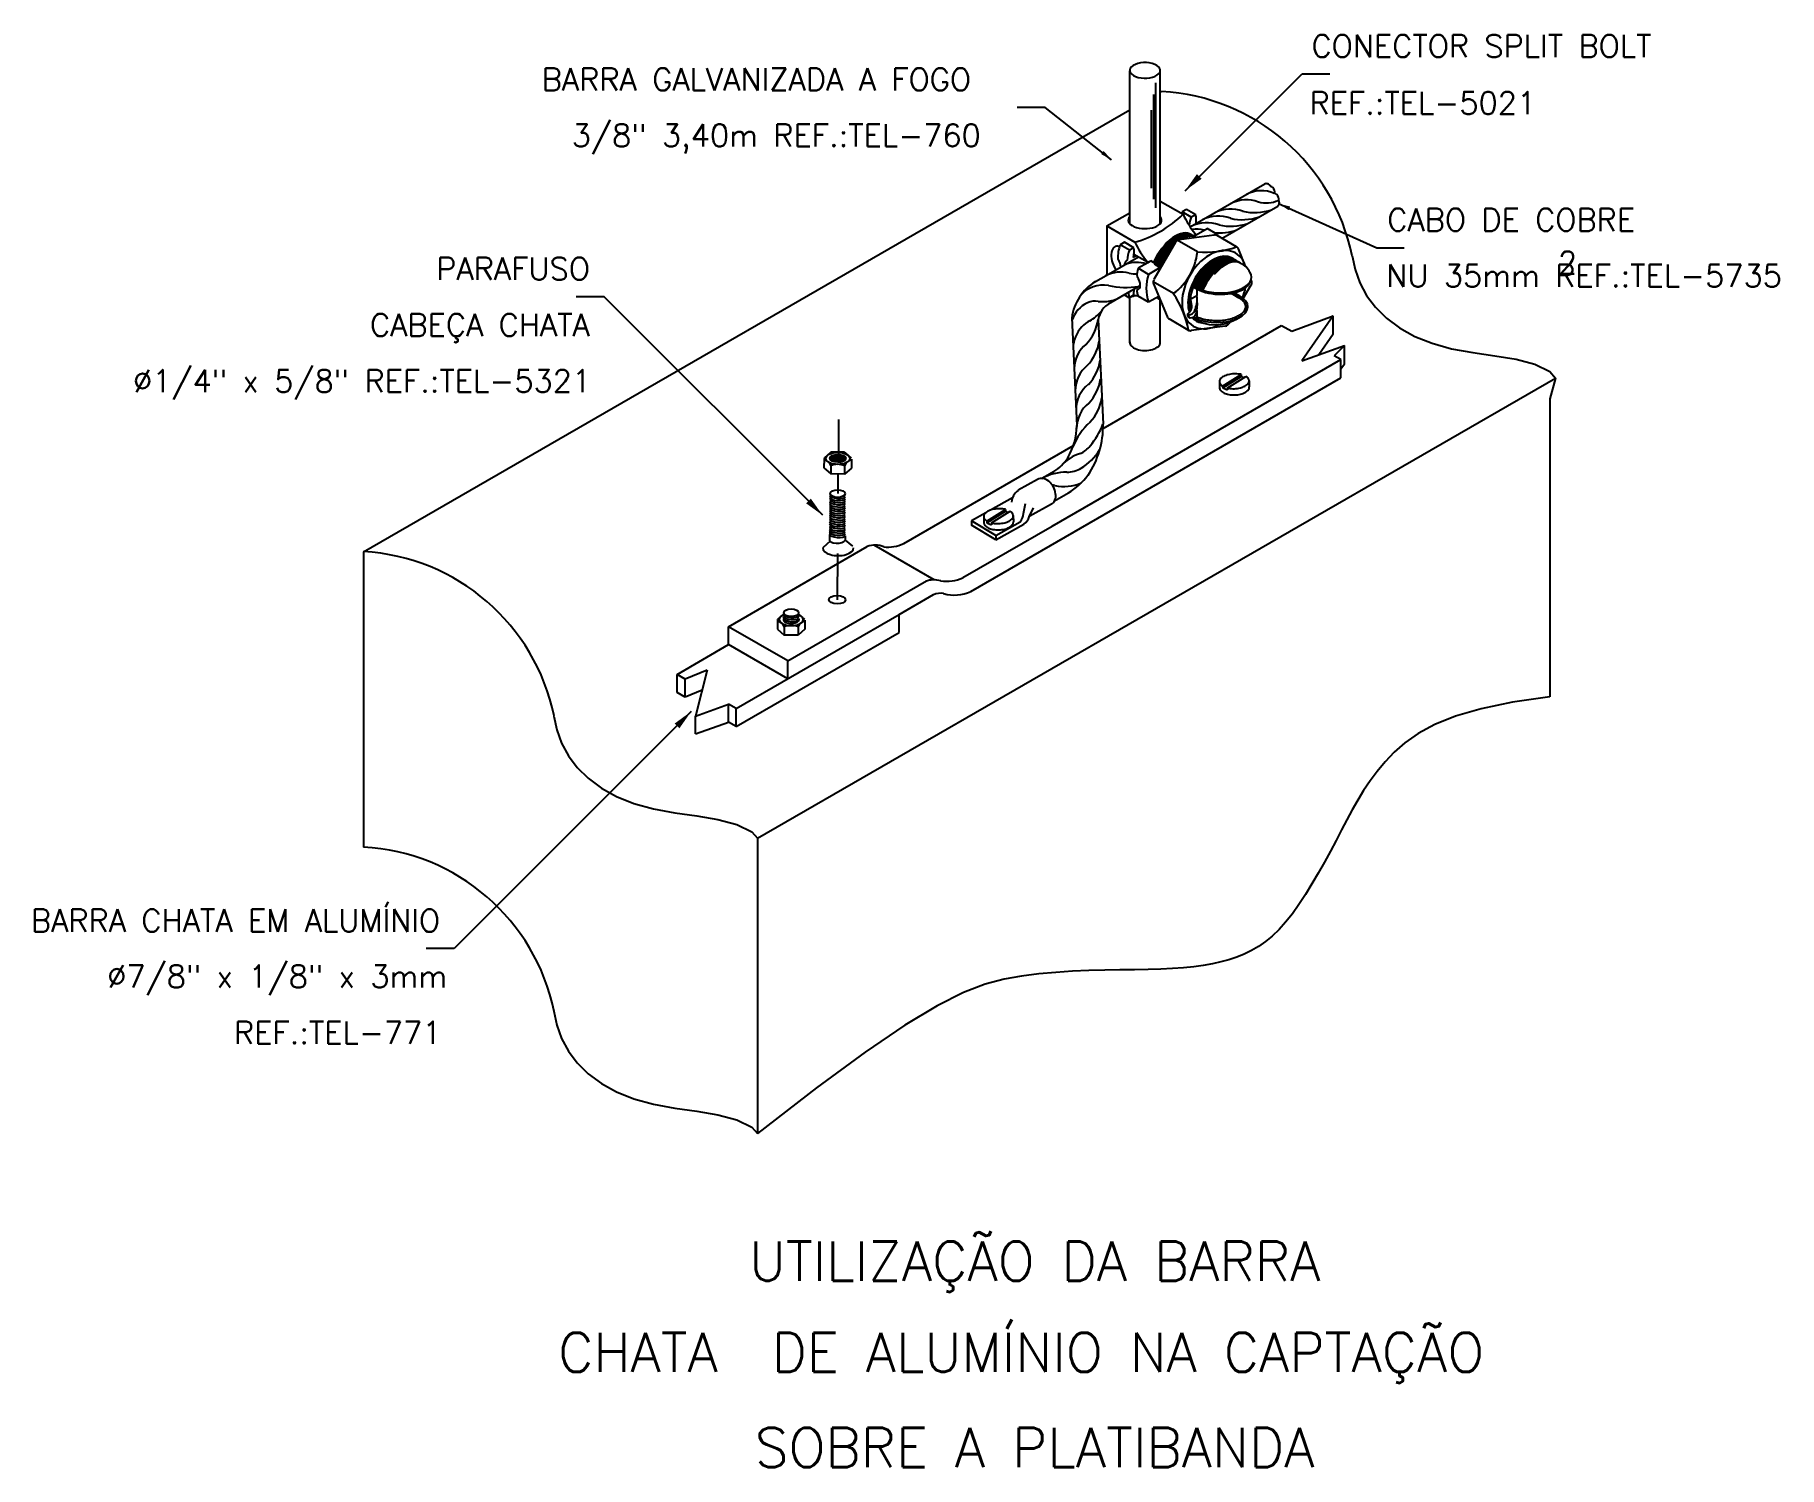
# Model space of a CAD drawing. Header units: millimetres. Extents: x -6511.8 to -6496.2, y -4420.4 to -4407.6.
import ezdxf
from ezdxf.enums import TextEntityAlignment as Align

# ---------------------------------------------------------------- set-up
doc = ezdxf.new("R2010")
doc.units = ezdxf.units.MM
doc.header["$LTSCALE"] = 10
doc.linetypes.add('DASHDOT', pattern=[1, 0.5, -0.25, 0, -0.25])
doc.layers.add('Termotécnica', color=7, linetype='Continuous')
doc.styles.add('r140', font='romans.shx')
doc.styles.add('r80', font='romans.shx')

msp = doc.modelspace()

# ---------------------------------------------------------------- linework, layer by layer
at = {"layer": 'Termotécnica', "color": 2}
for p, q in [((-6502.019, -4409.324), (-6502.019, -4407.96)), ((-6501.748, -4409.324), (-6501.748, -4407.957)), ((-6501.526, -4409.031), (-6500.485, -4407.99)), ((-6500.235, -4407.99), (-6500.485, -4407.99)), ((-6501.748, -4408.153), (-6501.735, -4408.145)), ((-6508.858, -4412.252), (-6502.019, -4408.309)), ((-6502.773, -4408.287), (-6503.023, -4408.287)), ((-6502.181, -4408.756), (-6502.773, -4408.287)), ((-6501.479, -4409.354), (-6500.813, -4408.969)), ((-6502.224, -4409.345), (-6502.019, -4409.227)), ((-6501.748, -4409.123), (-6501.544, -4409.241)), ((-6501.19, -4409.452), (-6500.699, -4409.169)), ((-6500.693, -4409.145), (-6499.814, -4409.54)), ((-6502.224, -4409.345), (-6502.224, -4409.783)), ((-6502.224, -4409.345), (-6501.974, -4409.489)), ((-6499.814, -4409.54), (-6499.571, -4409.54)), ((-6502.229, -4409.787), (-6501.941, -4409.62)), ((-6501.983, -4409.596), (-6501.862, -4409.666)), ((-6501.808, -4409.671), (-6501.832, -4409.657)), ((-6501.79, -4409.693), (-6501.808, -4409.671)), ((-6501.8, -4409.678), (-6501.802, -4409.678)), ((-6501.794, -4409.689), (-6501.8, -4409.678)), ((-6501.782, -4409.689), (-6501.794, -4409.689)), ((-6501.744, -4409.72), (-6501.79, -4409.693)), ((-6501.777, -4409.701), (-6501.782, -4409.689)), ((-6501.764, -4409.699), (-6501.777, -4409.701)), ((-6501.759, -4409.711), (-6501.764, -4409.699)), ((-6501.747, -4409.709), (-6501.759, -4409.711)), ((-6501.743, -4409.717), (-6501.746, -4409.709)), ((-6502.326, -4409.842), (-6502.23, -4409.787)), ((-6506.71, -4409.978), (-6506.96, -4409.978)), ((-6504.76, -4411.927), (-6506.71, -4409.978)), ((-6502.208, -4410.04), (-6501.926, -4409.877)), ((-6502.019, -4410.389), (-6502.019, -4409.981)), ((-6502.009, -4409.975), (-6502.003, -4409.978)), ((-6501.748, -4410.389), (-6501.748, -4410.005)), ((-6501.469, -4409.879), (-6501.434, -4409.899)), ((-6501.461, -4409.874), (-6501.467, -4409.875)), ((-6501.456, -4409.887), (-6501.461, -4409.874)), ((-6501.443, -4409.884), (-6501.456, -4409.887)), ((-6501.438, -4409.897), (-6501.443, -4409.884)), ((-6501.426, -4409.895), (-6501.438, -4409.897)), ((-6501.42, -4409.907), (-6501.426, -4409.895)), ((-6501.408, -4409.905), (-6501.42, -4409.907)), ((-6501.402, -4409.917), (-6501.408, -4409.905)), ((-6501.39, -4409.915), (-6501.402, -4409.917)), ((-6501.383, -4409.925), (-6501.39, -4409.915)), ((-6501.115, -4409.946), (-6501.047, -4409.985)), ((-6501.09, -4409.94), (-6501.039, -4409.97)), ((-6502.536, -4410.165), (-6502.493, -4411.126)), ((-6502.301, -4410.18), (-6502.258, -4411.115)), ((-6501.452, -4410.158), (-6501.434, -4410.168)), ((-6501.408, -4410.198), (-6501.444, -4410.177)), ((-6500.572, -4410.285), (-6500.205, -4410.147)), ((-6500.205, -4410.147), (-6500.484, -4410.549)), ((-6500.205, -4410.311), (-6500.205, -4410.147)), ((-6502.258, -4411.152), (-6500.665, -4410.232)), ((-6500.665, -4410.232), (-6500.572, -4410.285)), ((-6500.205, -4410.311), (-6500.332, -4410.494)), ((-6500.484, -4410.549), (-6500.104, -4410.413)), ((-6500.104, -4410.413), (-6500.194, -4410.503)), ((-6500.104, -4410.577), (-6500.104, -4410.413)), ((-6502.711, -4412.023), (-6500.137, -4410.536)), ((-6500.137, -4410.536), (-6500.194, -4410.503)), ((-6500.137, -4410.7), (-6500.137, -4410.536)), ((-6500.104, -4410.577), (-6500.137, -4410.623)), ((-6505.342, -4414.808), (-6498.22, -4410.702)), ((-6503.438, -4412.607), (-6500.137, -4410.7)), ((-6501.219, -4410.735), (-6501.217, -4410.791)), ((-6501.191, -4410.774), (-6501.025, -4410.67)), ((-6501.191, -4410.774), (-6501.19, -4410.79)), ((-6501.19, -4410.79), (-6501.025, -4410.687)), ((-6501.19, -4410.79), (-6501.148, -4410.807)), ((-6501.149, -4410.791), (-6500.983, -4410.687)), ((-6501.149, -4410.791), (-6501.148, -4410.807)), ((-6501.025, -4410.67), (-6501.025, -4410.687)), ((-6501.025, -4410.687), (-6500.999, -4410.697)), ((-6500.955, -4410.726), (-6500.953, -4410.782)), ((-6498.269, -4410.883), (-6498.269, -4413.547)), ((-6504.748, -4411.424), (-6504.749, -4411.504)), ((-6504.69, -4411.368), (-6504.744, -4411.414)), ((-6504.568, -4411.365), (-6504.682, -4411.365)), ((-6504.56, -4411.368), (-6504.506, -4411.415)), ((-6504.502, -4411.425), (-6504.502, -4411.505)), ((-6504.037, -4412.179), (-6502.522, -4411.304)), ((-6504.749, -4411.504), (-6504.687, -4411.558)), ((-6504.687, -4411.484), (-6504.687, -4411.558)), ((-6504.564, -4411.559), (-6504.687, -4411.558)), ((-6504.564, -4411.484), (-6504.564, -4411.559)), ((-6504.502, -4411.505), (-6504.564, -4411.559)), ((-6502.804, -4411.598), (-6502.698, -4411.537)), ((-6502.842, -4411.606), (-6503.016, -4411.704)), ((-6502.691, -4411.799), (-6502.566, -4411.727)), ((-6504.696, -4411.749), (-6504.688, -4411.746)), ((-6504.696, -4411.769), (-6504.682, -4411.763)), ((-6504.696, -4411.788), (-6504.682, -4411.782)), ((-6504.696, -4411.807), (-6504.682, -4411.801)), ((-6504.696, -4411.827), (-6504.682, -4411.821)), ((-6504.696, -4411.846), (-6504.682, -4411.84)), ((-6504.696, -4411.865), (-6504.682, -4411.86)), ((-6504.696, -4411.885), (-6504.682, -4411.879)), ((-6504.558, -4411.762), (-6504.573, -4411.753)), ((-6504.558, -4411.781), (-6504.573, -4411.772)), ((-6504.558, -4411.8), (-6504.573, -4411.791)), ((-6504.558, -4411.82), (-6504.573, -4411.811)), ((-6504.558, -4411.839), (-6504.573, -4411.83)), ((-6504.558, -4411.858), (-6504.573, -4411.849)), ((-6504.558, -4411.878), (-6504.573, -4411.869)), ((-6504.559, -4411.897), (-6504.573, -4411.888)), ((-6503.295, -4411.978), (-6503.129, -4411.874)), ((-6503.294, -4411.994), (-6503.128, -4411.891)), ((-6503.253, -4411.995), (-6503.087, -4411.891)), ((-6503.129, -4411.874), (-6503.128, -4411.891)), ((-6503.128, -4411.891), (-6503.103, -4411.901)), ((-6502.718, -4411.827), (-6502.911, -4411.936)), ((-6504.698, -4412.04), (-6504.684, -4412.034)), ((-6504.697, -4411.962), (-6504.682, -4411.956)), ((-6504.697, -4411.981), (-6504.683, -4411.975)), ((-6504.697, -4412), (-6504.683, -4411.995)), ((-6504.697, -4412.02), (-6504.683, -4412.014)), ((-6504.696, -4411.904), (-6504.682, -4411.898)), ((-6504.696, -4411.923), (-6504.682, -4411.918)), ((-6504.696, -4411.943), (-6504.682, -4411.937)), ((-6504.559, -4411.916), (-6504.574, -4411.907)), ((-6504.559, -4411.936), (-6504.574, -4411.927)), ((-6504.559, -4411.955), (-6504.574, -4411.946)), ((-6504.559, -4411.974), (-6504.574, -4411.965)), ((-6504.559, -4411.993), (-6504.574, -4411.985)), ((-6504.559, -4412.013), (-6504.574, -4412.004)), ((-6504.559, -4412.032), (-6504.574, -4412.023)), ((-6504.559, -4412.051), (-6504.574, -4412.043)), ((-6503.508, -4412.483), (-6502.711, -4412.023)), ((-6503.323, -4411.939), (-6503.321, -4411.995)), ((-6503.295, -4411.978), (-6503.294, -4411.994)), ((-6503.294, -4411.994), (-6503.252, -4412.011)), ((-6503.253, -4411.995), (-6503.252, -4412.011)), ((-6503.059, -4411.93), (-6503.057, -4411.986)), ((-6504.691, -4412.155), (-6504.759, -4412.217)), ((-6504.699, -4412.098), (-6504.684, -4412.092)), ((-6504.699, -4412.098), (-6504.699, -4412.137)), ((-6504.698, -4412.059), (-6504.684, -4412.053)), ((-6504.698, -4412.078), (-6504.684, -4412.073)), ((-6504.559, -4412.071), (-6504.574, -4412.062)), ((-6504.56, -4412.09), (-6504.574, -4412.081)), ((-6504.56, -4412.109), (-6504.574, -4412.101)), ((-6504.56, -4412.109), (-6504.56, -4412.148)), ((-6504.56, -4412.148), (-6504.493, -4412.201)), ((-6503.765, -4412.502), (-6504.3, -4412.194)), ((-6508.858, -4412.252), (-6508.858, -4414.887)), ((-6505.6, -4412.921), (-6504.362, -4412.206)), ((-6505.072, -4413.226), (-6503.834, -4412.511)), ((-6504.077, -4412.812), (-6503.771, -4412.635)), ((-6505.532, -4413.652), (-6504.077, -4412.812)), ((-6505.106, -4412.806), (-6505.16, -4412.853)), ((-6505.11, -4412.813), (-6505.102, -4412.809)), ((-6505.11, -4412.832), (-6505.096, -4412.826)), ((-6504.973, -4412.825), (-6504.988, -4412.816)), ((-6504.976, -4412.806), (-6504.922, -4412.853)), ((-6504.077, -4412.972), (-6504.077, -4412.812)), ((-6505.072, -4413.226), (-6505.6, -4412.921)), ((-6505.6, -4413.081), (-6505.6, -4412.921)), ((-6505.532, -4413.812), (-6504.077, -4412.972)), ((-6505.164, -4412.862), (-6505.164, -4412.943)), ((-6505.164, -4412.943), (-6505.103, -4412.996)), ((-6505.11, -4412.851), (-6505.096, -4412.845)), ((-6505.107, -4412.869), (-6505.096, -4412.865)), ((-6505.103, -4412.922), (-6505.103, -4412.996)), ((-6504.972, -4412.844), (-6504.987, -4412.835)), ((-6504.972, -4412.863), (-6504.987, -4412.854)), ((-6504.979, -4412.922), (-6504.979, -4412.996)), ((-6504.918, -4412.943), (-6504.979, -4412.996)), ((-6504.918, -4412.862), (-6504.918, -4412.943)), ((-6506.06, -4413.347), (-6505.6, -4413.081)), ((-6505.072, -4413.386), (-6505.6, -4413.081)), ((-6504.979, -4412.996), (-6505.103, -4412.996)), ((-6505.072, -4413.386), (-6505.072, -4413.226)), ((-6506.06, -4413.507), (-6506.06, -4413.347)), ((-6505.987, -4413.389), (-6506.06, -4413.347)), ((-6505.79, -4413.309), (-6505.987, -4413.389)), ((-6505.987, -4413.549), (-6505.987, -4413.389)), ((-6505.79, -4413.309), (-6505.896, -4413.718)), ((-6505.987, -4413.549), (-6506.06, -4413.507)), ((-6505.836, -4413.488), (-6505.987, -4413.549)), ((-6505.933, -4413.677), (-6508.048, -4415.793)), ((-6505.896, -4413.718), (-6505.601, -4413.612)), ((-6505.896, -4413.878), (-6505.896, -4413.718)), ((-6505.532, -4413.652), (-6505.601, -4413.612)), ((-6505.601, -4413.772), (-6505.601, -4413.612)), ((-6505.532, -4413.812), (-6505.532, -4413.652)), ((-6505.896, -4413.878), (-6505.601, -4413.772)), ((-6505.532, -4413.812), (-6505.601, -4413.772)), ((-6505.342, -4414.808), (-6505.342, -4417.444)), ((-6508.048, -4415.793), (-6508.298, -4415.793))]:
    msp.add_line(p, q, dxfattribs=at)
at = {"layer": 'Termotécnica', "color": 1}
for p, q in [((-6501.789, -4408.067), (-6501.789, -4409.184)), ((-6501.829, -4408.311), (-6501.829, -4409.009)), ((-6501.808, -4408.171), (-6501.808, -4409.105)), ((-6501.513, -4409.198), (-6501.552, -4409.22)), ((-6501.47, -4409.267), (-6501.552, -4409.22)), ((-6501.431, -4409.245), (-6501.513, -4409.198)), ((-6501.431, -4409.245), (-6501.47, -4409.267)), ((-6501.448, -4409.437), (-6501.329, -4409.368)), ((-6501.237, -4409.422), (-6501.329, -4409.368)), ((-6502.065, -4409.491), (-6502.104, -4409.514)), ((-6502.022, -4409.561), (-6502.104, -4409.514)), ((-6501.983, -4409.539), (-6502.065, -4409.491)), ((-6501.983, -4409.539), (-6502.022, -4409.561)), ((-6501.611, -4409.489), (-6501.804, -4409.824)), ((-6501.416, -4409.577), (-6501.595, -4409.473)), ((-6501.265, -4409.426), (-6501.579, -4409.468)), ((-6501.237, -4409.422), (-6501.247, -4409.427)), ((-6501.068, -4409.53), (-6501.239, -4409.431)), ((-6500.985, -4409.708), (-6501.05, -4409.55)), ((-6501.987, -4409.625), (-6501.96, -4409.609)), ((-6501.83, -4409.658), (-6501.944, -4409.723)), ((-6501.852, -4409.777), (-6501.944, -4409.723)), ((-6501.749, -4409.717), (-6501.852, -4409.777)), ((-6501.63, -4409.949), (-6501.81, -4409.845)), ((-6501.807, -4409.862), (-6501.686, -4410.154)), ((-6500.933, -4409.834), (-6500.937, -4409.823)), ((-6502.026, -4409.985), (-6502.069, -4409.96)), ((-6501.987, -4409.962), (-6502.026, -4409.985)), ((-6501.852, -4410.025), (-6501.944, -4409.972)), ((-6501.761, -4409.973), (-6501.852, -4410.025)), ((-6501.482, -4410.002), (-6501.42, -4409.967)), ((-6501.42, -4409.907), (-6501.42, -4409.967)), ((-6501.006, -4409.993), (-6500.935, -4409.871)), ((-6501.498, -4410.274), (-6501.668, -4410.175)), ((-6501.495, -4410.138), (-6501.505, -4410.133)), ((-6501.429, -4410.168), (-6501.42, -4410.163)), ((-6501.42, -4410.098), (-6501.42, -4410.163)), ((-6501.167, -4410.238), (-6501.471, -4410.279)), ((-6501.128, -4410.204), (-6501.136, -4410.217))]:
    msp.add_line(p, q, dxfattribs=at)
at = {"layer": 'Termotécnica', "color": 1, "linetype": 'DASHDOT', "ltscale": 2}
for p, q in [((-6504.618, -4411.072), (-6504.619, -4411.448)), ((-6504.626, -4411.558), (-6504.626, -4411.733)), ((-6504.628, -4412.269), (-6504.63, -4412.68))]:
    msp.add_line(p, q, dxfattribs=at)
at = {"layer": 'Termotécnica', "color": 2, "ltscale": 1.6}
for p, q in [((-6503.066, -4411.77), (-6503.261, -4411.88)), ((-6502.969, -4411.911), (-6502.951, -4411.823)), ((-6502.917, -4411.94), (-6502.877, -4411.861)), ((-6503.432, -4411.977), (-6503.433, -4412.016)), ((-6503.214, -4412.145), (-6503.433, -4412.016)), ((-6503.305, -4411.905), (-6503.432, -4411.977)), ((-6503.214, -4412.106), (-6503.432, -4411.977)), ((-6503.214, -4412.106), (-6502.998, -4411.985)), ((-6503.214, -4412.145), (-6502.964, -4412.005)), ((-6503.214, -4412.106), (-6503.214, -4412.145))]:
    msp.add_line(p, q, dxfattribs=at)
at = {"layer": 'Termotécnica', "color": 2}
for points in [[(-6500.035, -4409.612), (-6500.035, -4409.612), (-6500.009, -4409.735), (-6499.967, -4409.853), (-6499.907, -4409.966), (-6499.827, -4410.071), (-6499.729, -4410.168), (-6499.612, -4410.255), (-6499.476, -4410.33), (-6499.321, -4410.392), (-6499.147, -4410.44), (-6498.957, -4410.475), (-6498.76, -4410.504), (-6498.572, -4410.535), (-6498.404, -4410.579), (-6498.271, -4410.644), (-6498.22, -4410.702)], [(-6498.22, -4410.702), (-6498.22, -4410.702), (-6498.269, -4410.888)], [(-6498.269, -4413.547), (-6498.604, -4413.595), (-6498.883, -4413.653), (-6499.111, -4413.72), (-6499.296, -4413.794), (-6499.444, -4413.873), (-6499.563, -4413.956), (-6499.659, -4414.041), (-6499.74, -4414.127), (-6499.811, -4414.212), (-6499.874, -4414.297), (-6499.932, -4414.382), (-6499.985, -4414.468), (-6500.034, -4414.555), (-6500.082, -4414.644), (-6500.13, -4414.734), (-6500.178, -4414.828), (-6500.229, -4414.924), (-6500.282, -4415.022), (-6500.337, -4415.12), (-6500.393, -4415.216), (-6500.451, -4415.31), (-6500.509, -4415.399), (-6500.568, -4415.482), (-6500.628, -4415.557), (-6500.687, -4415.623), (-6500.747, -4415.681), (-6500.808, -4415.731), (-6500.87, -4415.774), (-6500.933, -4415.811), (-6500.998, -4415.843), (-6501.065, -4415.87), (-6501.134, -4415.893), (-6501.206, -4415.913), (-6501.282, -4415.929), (-6501.363, -4415.943), (-6501.448, -4415.955), (-6501.539, -4415.964), (-6501.637, -4415.971), (-6501.742, -4415.976), (-6501.856, -4415.98), (-6501.977, -4415.982), (-6502.107, -4415.984), (-6502.243, -4415.986), (-6502.385, -4415.99), (-6502.531, -4415.996), (-6502.68, -4416.006), (-6502.832, -4416.019), (-6502.985, -4416.038), (-6503.14, -4416.065), (-6503.309, -4416.111), (-6503.504, -4416.186), (-6503.739, -4416.305), (-6504.027, -4416.477), (-6504.381, -4416.717), (-6504.815, -4417.035), (-6505.342, -4417.444)], [(-6507.158, -4413.718), (-6507.158, -4413.718), (-6507.132, -4413.841), (-6507.09, -4413.959), (-6507.029, -4414.072), (-6506.95, -4414.177), (-6506.852, -4414.274), (-6506.734, -4414.361), (-6506.599, -4414.436), (-6506.444, -4414.498), (-6506.27, -4414.547), (-6506.079, -4414.581), (-6505.883, -4414.61), (-6505.695, -4414.641), (-6505.527, -4414.685), (-6505.393, -4414.751), (-6505.342, -4414.808)], [(-6507.158, -4416.353), (-6507.158, -4416.353), (-6507.132, -4416.476), (-6507.09, -4416.595), (-6507.029, -4416.708), (-6506.95, -4416.813), (-6506.852, -4416.91), (-6506.734, -4416.996), (-6506.599, -4417.071), (-6506.444, -4417.134), (-6506.27, -4417.182), (-6506.079, -4417.217), (-6505.883, -4417.245), (-6505.695, -4417.277), (-6505.527, -4417.321), (-6505.393, -4417.386), (-6505.342, -4417.444)]]:
    msp.add_lwpolyline(points, dxfattribs=at)
for points in [[(-6501.025, -4410.67, 0.016409), (-6501.036, -4410.668, 0.051099), (-6501.089, -4410.665, 0.051099), (-6501.143, -4410.672, 0.064948), (-6501.182, -4410.687, 0.104203), (-6501.212, -4410.712, 0.174705), (-6501.219, -4410.735, 0.174705), (-6501.21, -4410.757, 0.06738), (-6501.191, -4410.774, 0.064948)], [(-6501.217, -4410.791, 0.174705), (-6501.208, -4410.813, 0.104203), (-6501.177, -4410.837, 0.064948), (-6501.136, -4410.849, 0.051099), (-6501.083, -4410.853, 0.051099), (-6501.03, -4410.846, 0.064948), (-6500.99, -4410.83, 0.104203), (-6500.96, -4410.805, 0.174705), (-6500.953, -4410.782, 0.174705)], [(-6501.149, -4410.791, 0.016409), (-6501.138, -4410.793, 0.051099), (-6501.085, -4410.797, 0.051099), (-6501.032, -4410.789, 0.064948), (-6500.992, -4410.774, 0.104203), (-6500.962, -4410.749, 0.174705), (-6500.955, -4410.726, 0.174705)], [(-6500.955, -4410.726, 0.174705), (-6500.964, -4410.704, 0.06738), (-6500.983, -4410.687, 0.064948)], [(-6503.129, -4411.874, 0.016409), (-6503.14, -4411.872, 0.051099), (-6503.193, -4411.869, 0.051099), (-6503.246, -4411.876, 0.064948), (-6503.286, -4411.891, 0.104203), (-6503.316, -4411.916, 0.174705), (-6503.323, -4411.939, 0.174705), (-6503.314, -4411.961, 0.06738), (-6503.295, -4411.978, 0.064948)], [(-6503.059, -4411.93, 0.174705), (-6503.068, -4411.908, 0.06738), (-6503.087, -4411.891, 0.064948)], [(-6503.321, -4411.995, 0.174705), (-6503.312, -4412.017, 0.104203), (-6503.281, -4412.041, 0.064948), (-6503.24, -4412.053, 0.051099), (-6503.187, -4412.057, 0.051099), (-6503.134, -4412.05, 0.064948), (-6503.094, -4412.034, 0.104203), (-6503.064, -4412.009, 0.174705), (-6503.057, -4411.986, 0.174705)], [(-6503.253, -4411.995, 0.016409), (-6503.242, -4411.997, 0.051099), (-6503.189, -4412.001, 0.051099), (-6503.135, -4411.993, 0.064948), (-6503.096, -4411.978, 0.104203), (-6503.066, -4411.953, 0.174705), (-6503.059, -4411.93, 0.174705)]]:
    msp.add_lwpolyline(points, format="xyb", dxfattribs=at)
for centre, radius, start, end in [((-6501.837, -4409.982), 1.84, 11.6138, 86.8227), ((-6502.251, -4408.513), 1.015, 285.8241, 314.1759), ((-6500.758, -4408.866), 0.871, 205.5074, 219.2854), ((-6501.188, -4409.114), 0.871, 205.5074, 219.2854), ((-6502.096, -4408.735), 0.952, 312.6405, 314.2004), ((-6502.139, -4408.69), 1.015, 285.8241, 287.6369), ((-6501.099, -4409.835), 0.171, 27.1663, 66.1326), ((-6502.093, -4410.224), 0.448, 121.3735, 172.4455), ((-6501.088, -4409.774), 0.159, 297.3192, 339.4448), ((-6501.954, -4410.092), 0.124, 85.7909, 113.3094), ((-6502.101, -4410.211), 0.202, 118.1439, 171.0345), ((-6501.26, -4409.816), 0.41, 248.8681, 305.0616), ((-6503.058, -4411.125), 0.801, 326.3266, 0.729), ((-6503.06, -4411.124), 0.567, 329.3673, 359.8749), ((-6504.736, -4411.424), 0.0123, 130.6792, 179.7946), ((-6504.682, -4411.377), 0.0123, 89.7946, 130.6792), ((-6504.568, -4411.378), 0.0123, 48.9111, 89.7946), ((-6502.93, -4411.173), 0.432, 302.5954, 326.1684), ((-6504.774, -4411.522), 0.0953, 23.6054, 74.2956), ((-6504.626, -4411.637), 0.165, 67.7915, 111.8194), ((-6504.476, -4411.523), 0.0956, 105.3764, 155.9011), ((-6502.895, -4411.189), 0.63, 301.4649, 322.9287), ((-6502.921, -4411.827), 0.155, 127.6007, 173.1919), ((-6504.292, -4412.389), 0.196, 66.8897, 110.9221), ((-6504.182, -4411.865), 0.346, 264.5627, 294.7816), ((-6508.96, -4414.088), 1.84, 11.6138, 86.8227), ((-6503.768, -4412.712), 0.209, 73.005, 110.2803), ((-6503.654, -4412.17), 0.346, 261.1824, 294.9319), ((-6503.707, -4412.794), 0.171, 81.1519, 112.1551), ((-6503.583, -4412.293), 0.346, 253.6183, 294.7816), ((-6505.098, -4412.816), 0.0123, 119.233, 130.9859), ((-6504.984, -4412.815), 0.0123, 49.2178, 56.3932), ((-6505.152, -4412.862), 0.0123, 130.9859, 180.1013), ((-6505.19, -4412.961), 0.0953, 23.9121, 74.6023), ((-6505.041, -4413.075), 0.165, 68.0982, 112.1261), ((-6504.892, -4412.961), 0.0956, 105.6831, 156.2078), ((-6508.96, -4416.724), 1.84, 11.6138, 86.8227)]:
    msp.add_arc(centre, radius, start, end, dxfattribs=at)
at = {"layer": 'Termotécnica', "color": 1}
for centre, radius, start, end in [((-6500.846, -4409.299), 0.269, 64.7501, 118.5541), ((-6501.28, -4409.332), 0.294, 157.7068, 160.4798), ((-6501.687, -4409.297), 0.261, 354.22, 11.5701), ((-6501.12, -4409.509), 0.315, 69.843, 115.9699), ((-6500.978, -4409.415), 0.303, 69.4026, 117.097), ((-6500.906, -4408.766), 0.46, 256.6483, 289.3305), ((-6500.803, -4408.875), 0.265, 255.1412, 294.3446), ((-6501.202, -4409.378), 0.29, 157.6373, 172.2975), ((-6501.331, -4409.631), 0.315, 69.843, 115.9699), ((-6501.43, -4409.689), 0.315, 76.2172, 96.031), ((-6501.23, -4409.572), 0.315, 69.843, 115.9699), ((-6501.216, -4408.946), 0.46, 263.4318, 289.3305), ((-6501.117, -4408.888), 0.46, 256.6483, 289.3305), ((-6501.015, -4408.829), 0.46, 256.6483, 289.3305), ((-6501.832, -4409.625), 0.294, 157.7068, 183.017), ((-6502.25, -4409.57), 0.269, 348.1538, 6.679), ((-6501.574, -4409.51), 0.0426, 97.5935, 150), ((-6501.349, -4408.743), 0.837, 265.45, 289.737), ((-6501.26, -4409.468), 0.0426, 60, 97.5935), ((-6501.617, -4409.546), 0.4, 16.1933, 18.1051), ((-6501.089, -4409.566), 0.0426, 22.4065, 60), ((-6501.973, -4409.724), 0.102, 133.5384, 163.3916), ((-6501.959, -4409.998), 0.327, 74.7432, 106.5636), ((-6501.754, -4409.671), 0.29, 157.6373, 175.7609), ((-6501.527, -4409.812), 0.361, 155.882, 157.8963), ((-6501.942, -4409.521), 0.529, 306.0412, 353.9588), ((-6502.1, -4410.057), 0.3, 75.2807, 116.41), ((-6501.954, -4409.221), 0.551, 262.6689, 269.8696), ((-6501.832, -4409.774), 0.123, 155.5864, 191.3137), ((-6501.472, -4409.901), 0.4, 161.8949, 198.1051), ((-6501.767, -4409.846), 0.0426, 150, 202.4065), ((-6500.972, -4409.85), 0.0426, 330, 22.4065), ((-6502.259, -4410.134), 0.261, 79.3095, 139.9143), ((-6502.33, -4410.179), 0.163, 79.7402, 114.0359), ((-6502.27, -4409.786), 0.234, 262.4422, 273.2331), ((-6502.276, -4409.582), 0.439, 272.5867, 288.8978), ((-6502.053, -4409.105), 0.788, 258.5239, 278.2559), ((-6501.902, -4409.945), 0.128, 176.8019, 197.7662), ((-6502.25, -4409.907), 0.269, 348.1538, 359.3861), ((-6501.825, -4409.92), 0.13, 175.3313, 203.5925), ((-6502.32, -4410.423), 0.837, 10.263, 34.55), ((-6501.558, -4410.056), 0.0933, 304.6175, 35.3418), ((-6501.671, -4409.999), 0.253, 335.6836, 7.3443), ((-6501.708, -4410.051), 0.292, 344.4419, 7.0172), ((-6502.282, -4410.271), 0.267, 115.3249, 161.8265), ((-6502.707, -4410.117), 0.411, 316.6229, 351.2917), ((-6502.543, -4409.887), 0.347, 298.8956, 320.4826), ((-6501.647, -4410.138), 0.0426, 202.4065, 240), ((-6501.499, -4410.072), 0.0669, 273.3884, 331.915), ((-6501.48, -4410.107), 0.0581, 271.1338, 337.0701), ((-6502.239, -4410.442), 0.286, 136.5793, 178.752), ((-6502.29, -4410.375), 0.203, 114.7082, 140.3523), ((-6501.476, -4410.237), 0.0426, 240, 277.5935), ((-6501.172, -4410.196), 0.0426, 277.5935, 330), ((-6502.23, -4410.623), 0.286, 128.5238, 178.752), ((-6502.681, -4410.316), 0.393, 316.2156, 351.8391), ((-6502.211, -4410.818), 0.296, 128.9493, 179.4333), ((-6502.672, -4410.487), 0.393, 316.2156, 351.8391), ((-6502.203, -4410.988), 0.296, 128.9493, 179.4333), ((-6502.669, -4410.654), 0.393, 316.2156, 351.8391), ((-6502.199, -4411.156), 0.296, 128.9493, 179.4333), ((-6502.658, -4410.824), 0.393, 316.2156, 351.8391), ((-6501.986, -4411.525), 0.579, 132.0971, 158.8919), ((-6502.9, -4410.863), 0.689, 319.8479, 338.5809), ((-6502.357, -4411.731), 0.369, 106.0316, 139.0788), ((-6502.567, -4411.15), 0.25, 295.5473, 320.9878), ((-6502.744, -4411.05), 0.542, 302.4842, 327.2256), ((-6502.589, -4411.989), 0.446, 88.8936, 118.7856), ((-6502.597, -4411.237), 0.306, 273.1505, 298.1266), ((-6502.717, -4411.852), 0.194, 81.1649, 87.9463), ((-6502.606, -4411.285), 0.385, 257.7692, 293.4961)]:
    msp.add_arc(centre, radius, start, end, dxfattribs=at)
at = {"layer": 'Termotécnica', "color": 2, "ltscale": 1.6}
for centre, start, end in [((-6503.073, -4411.913), 316.3961, 1.4863), ((-6503.018, -4411.916), 301.3156, 346.4059)]:
    msp.add_arc(centre, 0.104, start, end, dxfattribs=at)
at = {"layer": 'Termotécnica', "color": 2}
for centre, major_axis, ratio, start_param, end_param in [((-6501.883, -4407.957), (-0.136, 0), 0.511171, 5.827545, 12.073646), ((-6500.794, -4409.009), (-0.023, 0.0369), 0.840361, 4.66795, 6.283185), ((-6500.749, -4409.024), (-0.0182, 0.0314), 0.509483, 3.143946, 6.283185), ((-6500.713, -4409.086), (-0.0182, 0.0314), 0.509483, 3.141593, 6.283185), ((-6500.722, -4409.134), (-0.0201, 0.0363), 0.886479, 3.141593, 4.783167), ((-6501.884, -4409.293), (-0.149, 0), 0.511171, 5.827545, 9.819687), ((-6502.062, -4409.692), (-0.092, 0.16), 0.509483, 5.848809, 7.842487), ((-6501.21, -4409.802), (0.277, 0.001), 0.509483, 4.100464, 6.597026), ((-6501.243, -4410.066), (0.277, 0.001), 0.509483, 3.942773, 7.036742), ((-6501.209, -4409.802), (0.289, 0.001), 0.529306, 3.818947, 5.448871), ((-6501.883, -4410.386), (-0.136, 0), 0.513481, 6.197566, 9.457806), ((-6502.78, -4411.717), (0.062, -0.111), 0.708671, 0, 3.141593), ((-6504.63, -4412.142), (-0.0701, 0.0003), 0.500279, 6.141843, 9.272385), ((-6504.622, -4412.218), (0.138, 0), 0.500279, 3.123624, 6.31293), ((-6505.041, -4412.857), (-0.107, 0), 0.500279, 5.414719, 10.426914), ((-6505.041, -4412.857), (0.0702, 0.0001), 0.500279, 2.686448, 6.55275)]:
    msp.add_ellipse(centre, major_axis=major_axis, ratio=ratio, start_param=start_param, end_param=end_param, dxfattribs=at)
at = {"layer": 'Termotécnica', "color": 1}
for centre, major_axis, ratio, start_param, end_param in [((-6501.638, -4409.697), (0.16, 0.278), 0.509483, 6.213743, 8.049984), ((-6501.638, -4409.697), (0.16, 0.278), 0.509483, 6.213743, 8.049984), ((-6501.629, -4409.702), (0.16, 0.278), 0.509483, 6.213743, 8.059589), ((-6501.62, -4409.707), (0.16, 0.278), 0.509483, 6.213743, 8.078571), ((-6501.611, -4409.712), (0.16, 0.278), 0.509483, 6.198378, 8.059471), ((-6501.602, -4409.717), (0.16, 0.278), 0.509483, 6.219825, 8.085504), ((-6501.593, -4409.722), (0.16, 0.278), 0.509483, 0.937211, 1.7767), ((-6501.584, -4409.727), (0.16, 0.278), 0.509483, 1.057649, 1.801228), ((-6501.575, -4409.733), (0.16, 0.278), 0.509483, 1.200274, 1.775937), ((-6501.593, -4409.722), (0.16, 0.278), 0.509483, 6.251289, 7.06151), ((-6501.263, -4409.913), (0.188, 0.326), 0.675841, 5.719825, 10.265938), ((-6501.584, -4409.727), (0.16, 0.278), 0.509483, 0.031775, 0.717535), ((-6502.156, -4409.674), (-0.0432, 0.0749), 0.509483, 3.928966, 4.869091), ((-6501.263, -4409.913), (0.161, 0.28), 0.622287, 6.148777, 8.952439), ((-6501.29, -4409.897), (0.16, 0.278), 0.509483, 0.933017, 1.776481), ((-6501.281, -4409.902), (0.16, 0.278), 0.509483, 0.509617, 1.801693), ((-6501.272, -4409.908), (0.16, 0.278), 0.509483, 6.213743, 8.059381), ((-6501.263, -4409.913), (0.16, 0.278), 0.509483, 6.213743, 8.085385), ((-6501.254, -4409.918), (0.16, 0.278), 0.509483, 6.213743, 8.060207), ((-6501.246, -4409.923), (0.16, 0.278), 0.509483, 6.213743, 8.08479), ((-6501.237, -4409.928), (0.16, 0.278), 0.509483, 6.213743, 8.059873), ((-6501.228, -4409.933), (0.16, 0.278), 0.509483, 6.213743, 8.082697), ((-6501.219, -4409.939), (0.16, 0.278), 0.509483, 6.213743, 8.059008), ((-6501.21, -4409.944), (0.16, 0.278), 0.509483, 6.213743, 8.073992), ((-6501.201, -4409.949), (0.16, 0.278), 0.509483, 6.202235, 8.033197), ((-6501.192, -4409.954), (0.16, 0.278), 0.509483, 0, 1.198297), ((-6501.983, -4409.832), (-0.0432, 0.0749), 0.509483, 2.820425, 4.869091), ((-6501.593, -4409.722), (0.16, 0.278), 0.509483, 2.9666, 3.13369), ((-6501.584, -4409.727), (0.16, 0.278), 0.509483, 2.916017, 3.072351), ((-6501.575, -4409.733), (0.16, 0.278), 0.509483, 2.863257, 3.017639), ((-6501.263, -4409.913), (0.153, 0.264), 0.598456, 1.813596, 2.620475), ((-6501.263, -4409.913), (0.188, 0.326), 0.675841, 4.87803, 5.133978), ((-6501.474, -4410.118), (0.0231, 0.0399), 0.509483, 2.225509, 3.37668), ((-6501.465, -4410.123), (0.0231, 0.0399), 0.509483, 2.225509, 3.514547), ((-6501.263, -4409.913), (0.161, 0.28), 0.622287, 2.905812, 3.383908), ((-6501.272, -4409.908), (0.16, 0.278), 0.509483, 2.922988, 2.981561), ((-6501.263, -4409.913), (0.16, 0.278), 0.509483, 2.874607, 3.064029), ((-6501.253, -4409.921), (0.16, 0.278), 0.509483, 2.829496, 3.01018), ((-6501.263, -4409.913), (0.153, 0.264), 0.598456, 2.934325, 3.052271), ((-6501.244, -4409.926), (0.16, 0.278), 0.509483, 2.82911, 3.006963), ((-6501.237, -4409.928), (0.16, 0.278), 0.509483, 2.844033, 3.061758), ((-6501.228, -4409.933), (0.16, 0.278), 0.509483, 2.82911, 3.033291), ((-6501.219, -4409.939), (0.16, 0.278), 0.509483, 2.821407, 3.005872), ((-6501.21, -4409.944), (0.16, 0.278), 0.509483, 2.810761, 2.978933), ((-6501.201, -4409.949), (0.16, 0.278), 0.509483, 2.793246, 2.954838), ((-6504.625, -4411.431), (0.0702, -0.0003), 0.500279, 0.18491, 2.972727), ((-6504.625, -4411.444), (0.0702, -0.0003), 0.500279, 0.364789, 2.778721), ((-6504.625, -4411.456), (0.0702, -0.0003), 0.500279, 0.558566, 2.581302), ((-6504.625, -4411.468), (0.0702, -0.0003), 0.500279, 0.785292, 2.36675), ((-6504.625, -4411.481), (0.0702, -0.0003), 0.500279, 1.074262, 2.069382), ((-6504.627, -4411.756), (0.0693, -0.0061), 0.281547, 3.158868, 6.283185), ((-6504.627, -4411.775), (0.0693, -0.0061), 0.281547, 3.158868, 6.283185), ((-6504.627, -4411.794), (0.0693, -0.0061), 0.281547, 3.158868, 6.283185), ((-6504.628, -4411.813), (0.0693, -0.0061), 0.281547, 3.158868, 6.283185), ((-6504.628, -4411.833), (0.0693, -0.0061), 0.281547, 3.158868, 6.283185), ((-6504.627, -4411.852), (0.0693, -0.0061), 0.281547, 3.158868, 6.283185), ((-6504.628, -4411.871), (0.0693, -0.0061), 0.281547, 3.158868, 6.283185), ((-6504.628, -4411.891), (0.0693, -0.0061), 0.281547, 3.158868, 6.283185), ((-6504.629, -4412.007), (0.0693, -0.0061), 0.281547, 3.158868, 6.283185), ((-6504.629, -4412.046), (0.0693, -0.0061), 0.281547, 3.158868, 6.283185), ((-6504.628, -4411.929), (0.0693, -0.0061), 0.281547, 3.158868, 6.283185), ((-6504.628, -4411.949), (0.0693, -0.0061), 0.281547, 3.158868, 6.283185), ((-6504.628, -4411.968), (0.0693, -0.0061), 0.281547, 3.158868, 6.283185), ((-6504.629, -4411.988), (0.0693, -0.0061), 0.281547, 3.158868, 6.283185), ((-6504.628, -4412.026), (0.0693, -0.0061), 0.281547, 3.158868, 6.283185), ((-6504.628, -4411.91), (0.0693, -0.0061), 0.281547, 3.158868, 6.283185), ((-6504.629, -4412.065), (0.0693, -0.0061), 0.281547, 3.158868, 6.283185), ((-6504.629, -4412.104), (0.0693, -0.0061), 0.281547, 3.158868, 6.283185), ((-6504.629, -4412.084), (0.0693, -0.0061), 0.281547, 3.158868, 6.283185), ((-6505.042, -4412.819), (0.0693, -0.0057), 0.281547, 3.158868, 6.283185), ((-6505.042, -4412.838), (0.0693, -0.0057), 0.281547, 3.158868, 6.283185), ((-6505.041, -4412.857), (0.0693, -0.0057), 0.281547, 3.158868, 6.283185)]:
    msp.add_ellipse(centre, major_axis=major_axis, ratio=ratio, start_param=start_param, end_param=end_param, dxfattribs=at)
at = {"layer": 'Termotécnica', "color": 2}
for centre, major_axis, ratio in [((-6504.625, -4411.419), (0.107, 0), 0.500279), ((-6504.625, -4411.419), (0.0702, -0.0003), 0.500279), ((-6504.626, -4411.733), (0.066, -0.0002), 0.509483), ((-6504.63, -4412.68), (0.075, -0.0003), 0.500279), ((-6505.041, -4412.796), (0.066, 0.0001), 0.509483)]:
    msp.add_ellipse(centre, major_axis=major_axis, ratio=ratio, dxfattribs=at)
msp.add_open_spline([(-6501.42, -4410.155), (-6501.414, -4410.158), (-6501.384, -4410.17), (-6501.331, -4410.183), (-6501.271, -4410.189), (-6501.208, -4410.189), (-6501.148, -4410.181), (-6501.095, -4410.167), (-6501.054, -4410.149), (-6501.024, -4410.13), (-6501.004, -4410.112), (-6500.992, -4410.095), (-6500.985, -4410.079), (-6500.983, -4410.064), (-6500.985, -4410.05), (-6500.992, -4410.034), (-6501.004, -4410.017), (-6501.023, -4410), (-6501.04, -4409.989), (-6501.05, -4409.984)], degree=3, knots=[3.942773, 3.942773, 3.942773, 3.942773, 4.152047, 4.373331, 4.607258, 4.841184, 5.075111, 5.298225, 5.504103, 5.689757, 5.855803, 6.005181, 6.14422, 6.28326, 6.422299, 6.561339, 6.707536, 6.872139, 7.036742, 7.036742, 7.036742, 7.036742], dxfattribs=at)
for points in [[(-6502.252, -4408.676), (-6502.274, -4408.704), (-6502.181, -4408.756)], [(-6501.42, -4408.882), (-6501.378, -4408.924), (-6501.526, -4409.031)], [(-6500.588, -4409.172), (-6500.602, -4409.204), (-6500.692, -4409.145)], [(-6504.866, -4411.778), (-6504.908, -4411.82), (-6504.76, -4411.927)], [(-6506.038, -4413.827), (-6506.081, -4413.785), (-6505.933, -4413.677)]]:
    msp.add_solid(points, dxfattribs=at)

# ---------------------------------------------------------------- texts
at = {"layer": 'Termotécnica', "color": 2, "style": 'r80'}
for s, p in [('CONECTOR SPLIT BOLT', (-6500.397, -4407.84)), ('BARRA GALVANIZADA A FOGO', (-6507.267, -4408.137)), ('REF.:TEL-5021', (-6500.415, -4408.348)), ('3/8" 3,40m REF.:TEL-760', (-6507, -4408.637)), ('CABO DE COBRE', (-6499.721, -4409.39)), ('NU 35mm REF.:TEL-5735', (-6499.73, -4409.889)), ('2', (-6498.198, -4409.772))]:
    msp.add_text(s, height=0.2, dxfattribs=at).set_placement(p)
for s, p in [('PARAFUSO', (-6506.837, -4409.827)), ('CABEÇA CHATA', (-6506.837, -4410.328)), ('%%C1/4" x 5/8" REF.:TEL-5321', (-6506.826, -4410.828)), ('BARRA CHATA EM ALUMÍNIO', (-6508.174, -4415.643)), ('%%C7/8" x 1/8" x 3mm ', (-6507.974, -4416.141)), ('REF.:TEL-771', (-6508.162, -4416.643))]:
    msp.add_text(s, height=0.2, dxfattribs=at).set_placement(p, align=Align.RIGHT)
at = {"layer": 'Termotécnica', "color": 5, "style": 'r140'}
for s, p in [(' UTILIZAÇÃO DA BARRA ', (-6502.868, -4418.863)), ('CHATA  DE ALUMÍNIO NA CAPTAÇÃO ', (-6502.868, -4419.676)), ('SOBRE A PLATIBANDA', (-6502.868, -4420.525))]:
    msp.add_text(s, height=0.35, dxfattribs=at).set_placement(p, align=Align.BOTTOM_CENTER)

doc.saveas('drawing.dxf')
